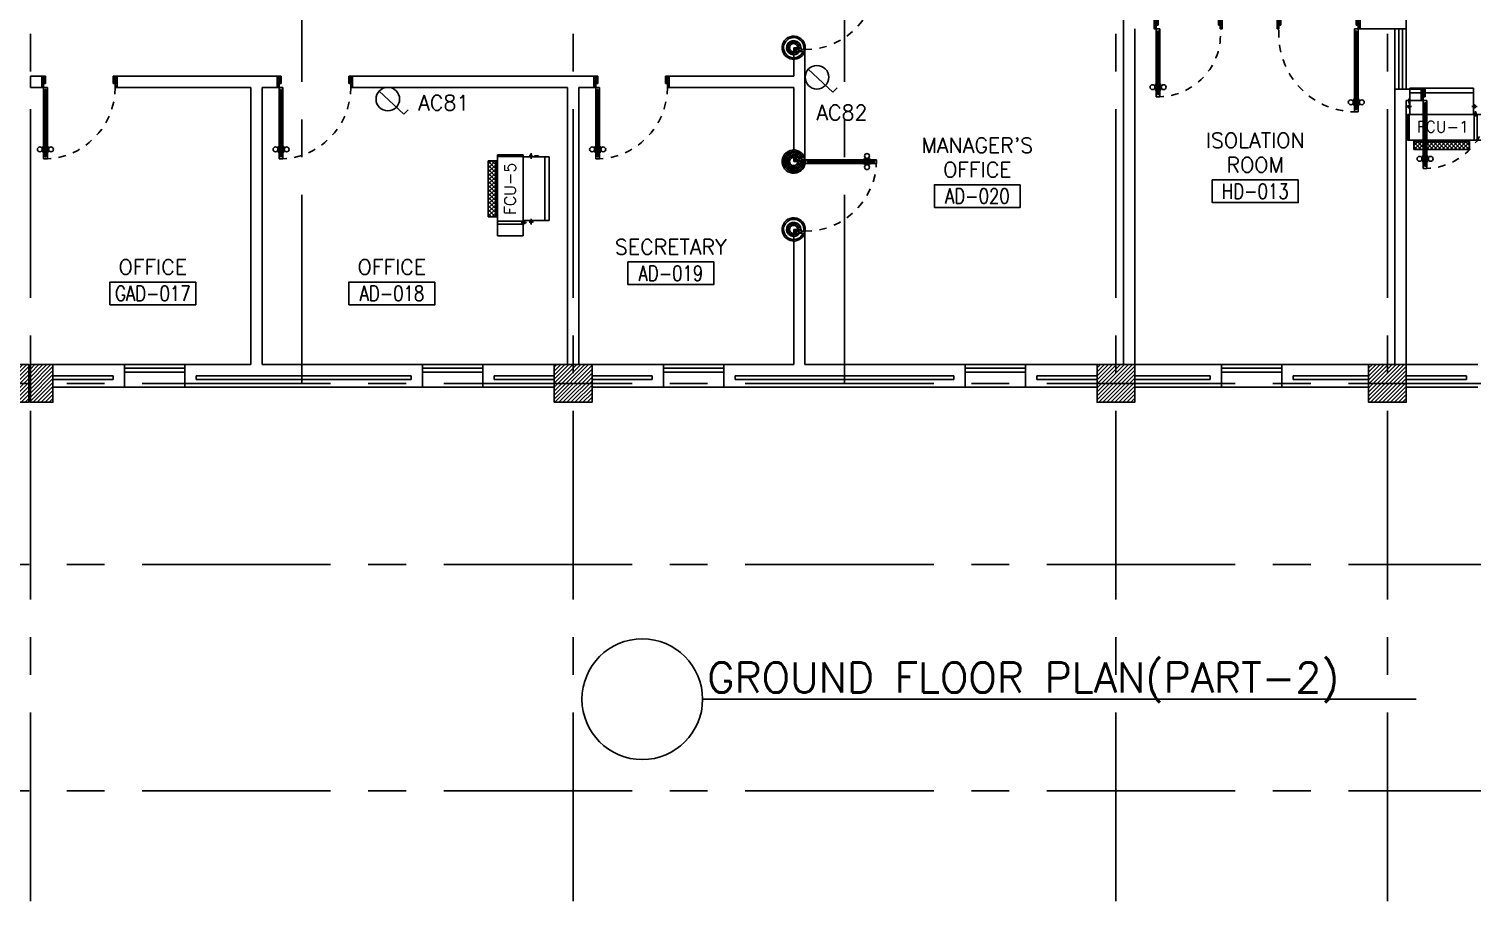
# Model space of a CAD drawing. Extents: x 417866.9 to 417960.2, y 43448 to 43538.2.
# Drawn here: x 417915.52 to 417934.66, y 43460.01 to 43471.57 of the extents above; entities that cross this region are included whole.
import ezdxf
from ezdxf.enums import TextEntityAlignment as Align

# ---------------------------------------------------------------- set-up
doc = ezdxf.new("R2010")
doc.units = 0
doc.header["$MEASUREMENT"] = 0
doc.linetypes.add('CENTERX2', pattern=[4, 2.5, -0.5, 0.5, -0.5])
doc.linetypes.add('HIDDEN', pattern=[0.375, 0.25, -0.125])
doc.layers.get('0').update_dxf_attribs({"color": 11, "linetype": 'CONTINUOUS'})
for name, color, linetype in [('AXES', 11, 'CENTERX2'), ('COL', 11, 'CONTINUOUS'), ('DOOR', 11, 'CONTINUOUS'), ('DOOR-DIM', 11, 'CONTINUOUS'), ('E-SOCKETS', 4, 'CONTINUOUS'), ('FCU', 7, 'CONTINUOUS'), ('HAT', 11, 'CONTINUOUS'), ('INSUL', 11, 'CONTINUOUS'), ('RM-BOX', 11, 'CONTINUOUS'), ('RM-NAME', 11, 'CONTINUOUS'), ('RM-NO', 11, 'CONTINUOUS'), ('SCD', 2, 'CONTINUOUS'), ('SHAFT', 11, 'CONTINUOUS'), ('TXT', 11, 'CONTINUOUS'), ('WALL', 11, 'CONTINUOUS'), ('WIN', 11, 'CONTINUOUS')]:
    doc.layers.add(name, color=color, linetype=linetype)
doc.styles.add('ROMANS', font='ROMANS.shx', dxfattribs={"width": 0.6})

# ---------------------------------------------------------------- blocks, each defined once
blk = doc.blocks.new('RM1')
at = {"layer": 'RM-BOX'}
blk.add_lwpolyline([(570, -200), (-570, -200), (-570, -500), (570, -500)], close=True, dxfattribs=at)
at = {"layer": 'RM-NAME', "style": 'ROMANS'}
for tag, p in [('ROOMNAME1', (0, 324)), ('ROOMNAME2', (0, 0))]:
    blk.add_attdef(tag, text='', height=200, dxfattribs=at).set_placement(p, align=Align.MIDDLE)
at = {"layer": 'RM-NO', "style": 'ROMANS', "width": 0.8}
blk.add_attdef('ROOMNO', text='', height=200, dxfattribs=at).set_placement((0, -350), align=Align.MIDDLE)
blk = doc.blocks.new('COL50')
at = {"layer": 'COL'}
blk.add_lwpolyline([(-250, 250), (-250, -250), (250, -250), (250, 250)], close=True, dxfattribs=at)
blk = doc.blocks.new('*X72')
at = {"color": 0}
for p, q in [((227929, 10705), (228384, 11161)), ((227929, 10758), (228331, 11161)), ((227929, 10811), (228278, 11161)), ((227929, 10864), (228225, 11161)), ((227929, 10917), (228172, 11161)), ((227929, 10971), (228119, 11161)), ((227929, 11024), (228066, 11161)), ((227929, 11077), (228013, 11161)), ((227929, 11130), (227960, 11161)), ((227937, 10661), (228429, 11152)), ((227990, 10661), (228429, 11099)), ((228043, 10661), (228429, 11046)), ((228096, 10661), (228429, 10993)), ((228149, 10661), (228429, 10940)), ((228202, 10661), (228429, 10887)), ((228255, 10661), (228429, 10834)), ((228308, 10661), (228429, 10781)), ((228362, 10661), (228429, 10728)), ((228415, 10661), (228429, 10675))]:
    blk.add_line(p, q, dxfattribs=at)
blk = doc.blocks.new('*X67')
at = {"color": 0}
for p, q in [((235129, 10693), (235597, 11161)), ((235129, 10746), (235544, 11161)), ((235129, 10799), (235491, 11161)), ((235129, 10852), (235438, 11161)), ((235129, 10905), (235385, 11161)), ((235129, 10958), (235332, 11161)), ((235129, 11011), (235278, 11161)), ((235129, 11064), (235225, 11161)), ((235129, 11117), (235172, 11161)), ((235150, 10661), (235629, 11140)), ((235203, 10661), (235629, 11087)), ((235256, 10661), (235629, 11034)), ((235309, 10661), (235629, 10981)), ((235362, 10661), (235629, 10928)), ((235415, 10661), (235629, 10875)), ((235468, 10661), (235629, 10822)), ((235521, 10661), (235629, 10769)), ((235574, 10661), (235629, 10716))]:
    blk.add_line(p, q, dxfattribs=at)
blk = doc.blocks.new('*X66')
at = {"color": 0}
for p, q in [((238729, 10687), (239203, 11161)), ((238729, 10740), (239150, 11161)), ((238729, 10793), (239097, 11161)), ((238729, 10846), (239044, 11161)), ((238729, 10899), (238991, 11161)), ((238729, 10952), (238938, 11161)), ((238729, 11005), (238885, 11161)), ((238729, 11058), (238832, 11161)), ((238729, 11111), (238779, 11161)), ((238756, 10661), (239229, 11134)), ((238809, 10661), (239229, 11081)), ((238862, 10661), (239229, 11028)), ((238915, 10661), (239229, 10974)), ((238968, 10661), (239229, 10921)), ((239021, 10661), (239229, 10868)), ((239074, 10661), (239229, 10815)), ((239127, 10661), (239229, 10762)), ((239180, 10661), (239229, 10709))]:
    blk.add_line(p, q, dxfattribs=at)
blk = doc.blocks.new('C-300')
at = {"layer": 'HAT', "linetype": 'ByBlock', "ltscale": 0.3}
h = blk.add_hatch(dxfattribs=at)
h.set_pattern_fill('ANSI31', color=8, scale=300, style=0)
h.set_pattern_definition([(45, (-258496.182, -82361.005), (-26.5165043, 26.5165043), [])])
h.paths.add_polyline_path([(300, 500), (0, 500), (0, 250), (300, 250)])
h.paths.add_polyline_path([(300, 250), (0, 250), (0, 0), (300, 0)])
at = {"layer": 'COL'}
blk.add_lwpolyline([(0, 500), (300, 500), (300, 0), (0, 0)], close=True, dxfattribs=at)
blk = doc.blocks.new('C-300A')
at = {"layer": 'SHAFT', "color": 6, "linetype": 'ByBlock', "ltscale": 0.3}
for p in [(-300, 0), (20, 0)]:
    blk.add_blockref('C-300', p, dxfattribs=at)
blk = doc.blocks.new('DOOR1000')
at = {"layer": 'DOOR', "color": 7, "linetype": 'ByBlock'}
for p, q in [((-150, 0), (0, 0)), ((-150, 0), (-150, -25)), ((0, -50), (-114, 0)), ((0, -50), (-40, 0)), ((0, -50), (0, 0)), ((-1100, -25), (-1100, -75)), ((-1100, -75), (-1100, -25)), ((-1050, -25), (-1100, -25)), ((-1050, -75), (-1100, -75)), ((-1070, -42), (-1070, -58)), ((-1050, -42), (-1070, -42)), ((-1050, -58), (-1070, -58)), ((-1050, -25), (-1050, -42)), ((-1050, -58), (-1050, -75)), ((-1018, -25), (-1018, -18)), ((-928, -18), (-1018, -18)), ((-1018, -75), (-1018, -82)), ((-928, -82), (-1018, -82)), ((-1005, -18), (-1005, -9)), ((-1005, -9), (-940, -9)), ((-1005, -18), (-940, -18)), ((-1005, -82), (-1005, -91)), ((-1005, -82), (-940, -82)), ((-1005, -91), (-940, -91)), ((-940, -18), (-940, -9)), ((-940, -82), (-940, -91)), ((-928, -25), (-928, -18)), ((-928, -75), (-928, -82)), ((-200, -25), (-150, -25)), ((-200, -42), (-200, -25)), ((-180, -42), (-200, -42)), ((-200, -58), (-180, -58)), ((-200, -75), (-200, -58)), ((-150, -75), (-200, -75)), ((-180, -58), (-180, -42)), ((-150, -25), (-100, -25)), ((-150, -75), (-150, -25)), ((-100, -25), (-100, -50)), ((0, -50), (-100, -37)), ((-100, -50), (0, -50)), ((0, -950), (-114, -1000)), ((-100, -975), (-100, -950)), ((0, -950), (-100, -963)), ((-100, -950), (0, -950)), ((0, -950), (-40, -1000)), ((0, -950), (0, -1000)), ((-150, -975), (-100, -975)), ((-150, -1000), (-150, -975)), ((-150, -1000), (0, -1000)), ((0, -1000), (-150, -1000))]:
    blk.add_line(p, q, dxfattribs=at)
at = {"layer": 'DOOR', "linetype": 'ByBlock'}
for p, q in [((-200, -25), (-1050, -25)), ((-200, -42), (-1050, -42)), ((-200, -58), (-1050, -58)), ((-1050, -75), (-200, -75))]:
    blk.add_line(p, q, dxfattribs=at)
at = {"layer": 'DOOR', "color": 7, "linetype": 'ByBlock'}
for centre in [(-973, 24), (-973, -124)]:
    blk.add_circle(centre, 32.4, dxfattribs=at)
for centre, radius, start, end in [((0, -50), 154, 161.1053, 166.2858), ((0, -50), 94.4, 148.0182, 180), ((0, -50), 134, 158.1598, 169.28), ((0, -50), 114, 154.0838, 167.3774), ((0, -50), 74.4, 137.7764, 180), ((0, -50), 54.4, 113.2074, 180), ((0, -50), 34.4, 90, 180), ((0, -50), 14.4, 90, 180), ((0, -950), 94.4, 180, 211.9818), ((0, -950), 74.4, 180, 222.2236), ((0, -950), 54.4, 180, 246.7926), ((0, -950), 34.4, 180, 270), ((0, -950), 14.4, 180, 270), ((0, -950), 154, 193.7142, 198.8947), ((0, -950), 134, 190.72, 201.8402)]:
    blk.add_arc(centre, radius, start, end, dxfattribs=at)
at = {"layer": 'DOOR', "linetype": 'HIDDEN', "ltscale": 0.5}
blk.add_arc((-150, -25), 950, 180, 270, dxfattribs=at)
blk = doc.blocks.new('DOOR90')
at = {"layer": 'DOOR', "color": 7, "linetype": 'ByBlock'}
for p, q in [((-150, 0), (0, 0)), ((-150, 0), (-150, -25)), ((0, -50), (-114, 0)), ((0, -50), (-40, 0)), ((0, -50), (0, 0)), ((-1000, -25), (-1050, -25)), ((-1050, -75), (-1050, -25)), ((-1050, -25), (-1050, -75)), ((-1000, -75), (-1050, -75)), ((-1000, -42), (-1020, -42)), ((-1020, -42), (-1020, -58)), ((-1000, -58), (-1020, -58)), ((-1000, -25), (-1000, -42)), ((-1000, -58), (-1000, -75)), ((-878, -18), (-968, -18)), ((-968, -25), (-968, -18)), ((-968, -75), (-968, -82)), ((-878, -82), (-968, -82)), ((-955, -9), (-890, -9)), ((-955, -18), (-955, -9)), ((-955, -18), (-890, -18)), ((-955, -82), (-890, -82)), ((-955, -82), (-955, -91)), ((-955, -91), (-890, -91)), ((-890, -18), (-890, -9)), ((-890, -82), (-890, -91)), ((-878, -25), (-878, -18)), ((-878, -75), (-878, -82)), ((-200, -25), (-150, -25)), ((-200, -42), (-200, -25)), ((-180, -42), (-200, -42)), ((-200, -58), (-180, -58)), ((-200, -75), (-200, -58)), ((-150, -75), (-200, -75)), ((-180, -58), (-180, -42)), ((-150, -25), (-100, -25)), ((-150, -75), (-150, -25)), ((-100, -25), (-100, -50)), ((0, -50), (-100, -37)), ((-100, -50), (0, -50)), ((-150, -875), (-100, -875)), ((-150, -900), (-150, -875)), ((-150, -900), (0, -900)), ((0, -900), (-150, -900)), ((0, -850), (-114, -900)), ((-100, -875), (-100, -850)), ((0, -850), (-100, -863)), ((-100, -850), (0, -850)), ((0, -850), (-40, -900)), ((0, -850), (0, -900))]:
    blk.add_line(p, q, dxfattribs=at)
at = {"layer": 'DOOR', "linetype": 'ByBlock'}
for p, q in [((-200, -25), (-1000, -25)), ((-200, -42), (-1000, -42)), ((-200, -58), (-1000, -58)), ((-1000, -75), (-200, -75))]:
    blk.add_line(p, q, dxfattribs=at)
at = {"layer": 'DOOR', "color": 7, "linetype": 'ByBlock'}
for centre in [(-923, 24), (-923, -124)]:
    blk.add_circle(centre, 32.4, dxfattribs=at)
for centre, radius, start, end in [((0, -50), 154, 161.1053, 166.2858), ((0, -50), 94.4, 148.0182, 180), ((0, -50), 134, 158.1598, 169.28), ((0, -50), 114, 154.0838, 167.3774), ((0, -50), 74.4, 137.7764, 180), ((0, -50), 54.4, 113.2074, 180), ((0, -50), 34.4, 90, 180), ((0, -50), 14.4, 90, 180), ((0, -850), 154, 193.7142, 198.8947), ((0, -850), 134, 190.72, 201.8402), ((0, -850), 94.4, 180, 211.9818), ((0, -850), 74.4, 180, 222.2236), ((0, -850), 54.4, 180, 246.7926), ((0, -850), 34.4, 180, 270), ((0, -850), 14.4, 180, 270)]:
    blk.add_arc(centre, radius, start, end, dxfattribs=at)
at = {"layer": 'DOOR', "linetype": 'HIDDEN', "ltscale": 0.5}
blk.add_arc((-222, -50), 828, 178.2701, 275.003, dxfattribs=at)
blk = doc.blocks.new('A$C2B543BD4')
at = {"layer": 'DOOR', "color": 0, "linetype": 'ByBlock'}
for p, q in [((150, 1156), (0, 1156)), ((150, 1156), (0, 1156)), ((0, 1156), (150, 1156)), ((0, 1106), (0, 1156)), ((150, 1156), (150, 1131)), ((100, 1106), (0, 1106)), ((150, 1131), (100, 1131)), ((100, 1131), (100, 1106)), ((100, 106), (0, 106)), ((0, 106), (0, 56)), ((150, 56), (0, 56)), ((100, 81), (100, 106)), ((150, 81), (100, 81)), ((150, 131), (150, 81)), ((150, 131), (200, 131)), ((150, 56), (150, 81)), ((200, 81), (150, 81)), ((180, 114), (180, 98)), ((200, 114), (180, 114)), ((180, 98), (200, 98)), ((200, 131), (200, 114)), ((200, 98), (200, 81)), ((1078, 138), (1168, 138)), ((1078, 131), (1078, 138)), ((1078, 81), (1078, 74)), ((1078, 74), (1168, 74)), ((1155, 147), (1090, 147)), ((1090, 138), (1090, 147)), ((1155, 138), (1090, 138)), ((1155, 74), (1090, 74)), ((1090, 74), (1090, 65)), ((1155, 65), (1090, 65)), ((1155, 138), (1155, 147)), ((1155, 74), (1155, 65)), ((1168, 131), (1168, 138)), ((1168, 81), (1168, 74)), ((1200, 131), (1250, 131)), ((1200, 114), (1200, 131)), ((1200, 114), (1220, 114)), ((1200, 98), (1220, 98)), ((1200, 81), (1200, 98)), ((1200, 81), (1250, 81)), ((1220, 98), (1220, 114)), ((1250, 131), (1250, 81)), ((1250, 131), (1250, 81)), ((1250, 81), (1250, 131))]:
    blk.add_line(p, q, dxfattribs=at)
at = {"layer": 'DOOR', "color": 9, "linetype": 'ByBlock'}
for p, q in [((0, 1106), (114, 1156)), ((0, 1106), (40, 1156)), ((0, 1106), (100, 1119)), ((0, 106), (40, 56)), ((0, 106), (114, 56)), ((0, 106), (100, 93))]:
    blk.add_line(p, q, dxfattribs=at)
at = {"layer": 'DOOR', "linetype": 'ByBlock'}
for p, q in [((1200, 131), (200, 131)), ((200, 114), (1200, 114)), ((200, 98), (1200, 98)), ((200, 81), (1200, 81))]:
    blk.add_line(p, q, dxfattribs=at)
at = {"layer": 'DOOR', "color": 0, "linetype": 'ByBlock'}
for centre in [(1123, 179), (1123, 32)]:
    blk.add_circle(centre, 32.4, dxfattribs=at)
at = {"layer": 'DOOR', "color": 9, "linetype": 'ByBlock'}
for centre, radius, start, end in [((0, 1106), 54.4, 0, 66.7926), ((0, 1106), 74.4, 0, 42.2236), ((0, 1106), 94.4, 0, 31.9818), ((0, 1106), 134, 10.72, 21.8402), ((0, 1106), 154, 13.7142, 18.8947), ((0, 1106), 34.4, 0, 90), ((0, 1106), 14.4, 0, 90), ((0, 106), 14.4, 270, 0), ((0, 106), 34.4, 270, 0), ((0, 106), 54.4, 293.2074, 0), ((0, 106), 74.4, 317.7764, 0), ((0, 106), 94.4, 328.0182, 0), ((0, 106), 114, 334.0838, 347.3774), ((0, 106), 134, 338.1598, 349.28), ((0, 106), 154, 341.1053, 346.2858)]:
    blk.add_arc(centre, radius, start, end, dxfattribs=at)
at = {"layer": 'DOOR', "linetype": 'HIDDEN', "ltscale": 0.5}
blk.add_arc((223, 106), 1028, 358.6059, 94.0585, dxfattribs=at)
blk = doc.blocks.new('*X226')
at = {"color": 0}
for p, q in [((16890, -2467), (16943, -2414)), ((16890, -2520), (16990, -2420)), ((16990, -2565), (16890, -2465)), ((16890, -2573), (16990, -2473)), ((16990, -2512), (16892, -2414)), ((16990, -2459), (16945, -2414)), ((16990, -2619), (16890, -2519)), ((16890, -2626), (16990, -2526)), ((16990, -2672), (16890, -2572)), ((16890, -2679), (16990, -2579)), ((16990, -2725), (16890, -2625)), ((16890, -2732), (16990, -2632)), ((16990, -2778), (16890, -2678)), ((16890, -2785), (16990, -2685)), ((16990, -2831), (16890, -2731)), ((16890, -2838), (16990, -2738)), ((16990, -2884), (16890, -2784)), ((16890, -2891), (16990, -2791)), ((16990, -2937), (16890, -2837)), ((16890, -2944), (16990, -2844)), ((16990, -2990), (16890, -2890)), ((16890, -2997), (16990, -2897)), ((16990, -3043), (16890, -2943)), ((16890, -3050), (16990, -2950)), ((16990, -3096), (16890, -2996)), ((16890, -3103), (16990, -3003)), ((16990, -3149), (16890, -3049)), ((16892, -3155), (16990, -3056)), ((16944, -3155), (16890, -3102)), ((16945, -3155), (16990, -3109))]:
    blk.add_line(p, q, dxfattribs=at)
blk = doc.blocks.new('WHE06')
at = {"color": 2}
for p, q in [((689, 621), (346, 621)), ((346, 621), (346, 469)), ((689, 469), (689, 621)), ((60, -422), (60, 422)), ((212, 437), (269, 437)), ((232, 452), (232, 422)), ((232, 452), (252, 452)), ((242, 472), (242, 399)), ((252, 452), (252, 422)), ((305, 448), (373, 448)), ((321, 458), (321, 438)), ((321, 458), (346, 458)), ((321, 438), (346, 438)), ((346, 430), (689, 430)), ((811, 371), (689, 371)), ((711, -371), (711, 371)), ((811, -371), (811, 371)), ((811, -371), (689, -371)), ((142, -437), (142, -422)), ((142, -437), (197, -437)), ((197, -437), (197, -422)), ((221, -437), (269, -437)), ((232, -452), (232, -422)), ((232, -452), (252, -452)), ((242, -472), (242, -399)), ((252, -452), (252, -422)), ((346, -430), (689, -430))]:
    blk.add_line(p, q, dxfattribs=at)
at = {"color": 6}
for p, q in [((0, -422), (0, 422)), ((0, 422), (346, 422)), ((346, 469), (346, -451)), ((689, 469), (346, 469)), ((689, -451), (689, 469)), ((0, -422), (346, -422)), ((346, -451), (689, -451))]:
    blk.add_line(p, q, dxfattribs=at)
at = {"color": 2}
blk.add_blockref('*X226', (-16179, 2784), dxfattribs=at)

msp = doc.modelspace()

# ---------------------------------------------------------------- linework, layer by layer
at = {"layer": 'AXES'}
for p, q in [((417922.7366, 43460.01), (417922.7366, 43537.5491)), ((417929.9366, 43460.01), (417929.9366, 43537.5491)), ((417933.5366, 43460.01), (417933.5366, 43537.5491)), ((417915.5366, 43460.01), (417915.5366, 43537.1991)), ((417919.1366, 43466.8743), (417919.1366, 43525.6943)), ((417926.3366, 43466.8743), (417926.3366, 43525.6943)), ((417959.5194, 43466.8743), (417890.8966, 43466.8743)), ((417959.5194, 43464.4743), (417881.2966, 43464.4743)), ((417959.5194, 43464.4743), (417889.6966, 43464.4743)), ((417959.5194, 43461.4743), (417887.8966, 43461.4743)), ((417959.5194, 43461.4743), (417887.8966, 43461.4743))]:
    msp.add_line(p, q, dxfattribs=at)
at = {"layer": 'E-SOCKETS'}
for p, q in [((417925.8552, 43471.0398), (417926.183, 43470.7346)), ((417920.1636, 43470.7495), (417920.4914, 43470.4444)), ((417926.183, 43470.7346), (417926.2375, 43470.7932)), ((417920.4914, 43470.4444), (417920.5459, 43470.5029))]:
    msp.add_line(p, q, dxfattribs=at)
for centre in [(417925.9696, 43470.9334), (417920.2779, 43470.6431)]:
    msp.add_circle(centre, 0.1562, dxfattribs=at)
at = {"layer": 'INSUL'}
for p, q in [((417916.6366, 43466.9743), (417915.8366, 43466.9743)), ((417916.6366, 43466.9243), (417915.8366, 43466.9243)), ((417916.6366, 43466.9243), (417916.6366, 43466.9743)), ((417920.5866, 43466.9743), (417917.7366, 43466.9743)), ((417917.7366, 43466.9243), (417917.7366, 43466.9743)), ((417920.5866, 43466.9243), (417917.7366, 43466.9243)), ((417920.5866, 43466.9243), (417920.5866, 43466.9743)), ((417921.6866, 43466.9243), (417921.6866, 43466.9743)), ((417922.4866, 43466.9743), (417921.6866, 43466.9743)), ((417922.4866, 43466.9243), (417921.6866, 43466.9243)), ((417923.7866, 43466.9743), (417922.9866, 43466.9743)), ((417923.7866, 43466.9243), (417922.9866, 43466.9243)), ((417923.7866, 43466.9243), (417923.7866, 43466.9743)), ((417927.7866, 43466.9743), (417924.8866, 43466.9743)), ((417924.8866, 43466.9243), (417924.8866, 43466.9743)), ((417927.7866, 43466.9243), (417924.8866, 43466.9243)), ((417927.7866, 43466.9243), (417927.7866, 43466.9743)), ((417928.8866, 43466.9243), (417928.8866, 43466.9743)), ((417929.6866, 43466.9743), (417928.8866, 43466.9743)), ((417929.6866, 43466.9243), (417928.8866, 43466.9243)), ((417930.1866, 43466.9743), (417931.1866, 43466.9743)), ((417930.1866, 43466.9243), (417931.1866, 43466.9243)), ((417931.1866, 43466.9243), (417931.1866, 43466.9743)), ((417932.2866, 43466.9243), (417932.2866, 43466.9743)), ((417932.2866, 43466.9743), (417933.2866, 43466.9743)), ((417932.2866, 43466.9243), (417933.2866, 43466.9243)), ((417934.5866, 43466.9743), (417933.7866, 43466.9743)), ((417934.5866, 43466.9243), (417933.7866, 43466.9243)), ((417934.5866, 43466.9243), (417934.5866, 43466.9743))]:
    msp.add_line(p, q, dxfattribs=at)
at = {"layer": 'TXT', "color": 6}
msp.add_line((417924.4531, 43462.6868), (417933.9193, 43462.6868), dxfattribs=at)
msp.add_circle((417923.6531, 43462.6868), 0.8, dxfattribs=at)
at = {"layer": 'WALL'}
for p, q in [((417933.7866, 43471.5743), (417933.7866, 43473.8243)), ((417930.0366, 43467.1243), (417930.0366, 43472.5813)), ((417933.1741, 43471.7243), (417933.1741, 43471.5743)), ((417930.1866, 43467.1243), (417930.1866, 43471.5743)), ((417933.1741, 43471.5743), (417933.7866, 43471.5743)), ((417925.8116, 43471.2743), (417925.6616, 43471.2743)), ((417925.6616, 43470.9493), (417925.6616, 43471.2743)), ((417925.8116, 43469.8653), (417925.8116, 43471.2743)), ((417915.5366, 43470.7993), (417915.5366, 43470.9493)), ((417915.6866, 43470.9493), (417915.5366, 43470.9493)), ((417915.6866, 43470.7993), (417915.6866, 43470.9493)), ((417918.8116, 43470.9493), (417916.6866, 43470.9493)), ((417916.6866, 43470.7993), (417916.6866, 43470.9493)), ((417918.8116, 43470.7993), (417918.8116, 43470.9493)), ((417923.0116, 43470.9493), (417919.8116, 43470.9493)), ((417919.8116, 43470.7993), (417919.8116, 43470.9493)), ((417923.0116, 43470.7993), (417923.0116, 43470.9493)), ((417925.6616, 43470.9493), (417924.0116, 43470.9493)), ((417924.0116, 43470.7993), (417924.0116, 43470.9493)), ((417915.6866, 43470.7993), (417915.5366, 43470.7993)), ((417915.6866, 43470.7993), (417915.5366, 43470.7993)), ((417918.4616, 43470.7993), (417916.6866, 43470.7993)), ((417918.4616, 43467.1243), (417918.4616, 43470.7993)), ((417918.6116, 43467.1243), (417918.6116, 43470.7993)), ((417918.8116, 43470.7993), (417918.6116, 43470.7993)), ((417922.6616, 43470.7993), (417919.8116, 43470.7993)), ((417922.6616, 43470.5493), (417922.6616, 43470.7993)), ((417922.8116, 43467.1243), (417922.8116, 43470.7993)), ((417923.0116, 43470.7993), (417922.8116, 43470.7993)), ((417925.6616, 43470.7993), (417924.0116, 43470.7993)), ((417925.6616, 43469.8653), (417925.6616, 43470.7993)), ((417933.6366, 43467.1243), (417933.6366, 43470.7743)), ((417933.6366, 43470.7743), (417933.9866, 43470.7743)), ((417933.9866, 43470.6243), (417933.9866, 43470.7743)), ((417922.6616, 43467.1243), (417922.6616, 43470.5493)), ((417933.7866, 43467.1243), (417933.7866, 43470.6243)), ((417933.7866, 43470.6243), (417933.9866, 43470.6243)), ((417925.8116, 43469.8653), (417925.6616, 43469.8653)), ((417925.6616, 43467.1243), (417925.6616, 43468.8653)), ((417925.8116, 43468.8653), (417925.6616, 43468.8653)), ((417925.8116, 43467.1243), (417925.8116, 43468.8653)), ((417915.7866, 43467.1243), (417916.7866, 43467.1243)), ((417916.7866, 43466.8243), (417916.7866, 43467.1243)), ((417917.5866, 43467.1243), (417918.4616, 43467.1243)), ((417917.5866, 43466.8243), (417917.5866, 43467.1243)), ((417920.7366, 43467.1243), (417918.6116, 43467.1243)), ((417920.7366, 43466.8243), (417920.7366, 43467.1243)), ((417921.5366, 43466.8243), (417921.5366, 43467.1243)), ((417922.4866, 43467.1243), (417921.5366, 43467.1243)), ((417922.9866, 43467.1243), (417923.9366, 43467.1243)), ((417923.9366, 43466.8243), (417923.9366, 43467.1243)), ((417924.7366, 43466.8243), (417924.7366, 43467.1243)), ((417925.6616, 43467.1243), (417924.7366, 43467.1243)), ((417927.9366, 43467.1243), (417925.8116, 43467.1243)), ((417927.9366, 43466.8243), (417927.9366, 43467.1243)), ((417928.7366, 43466.8243), (417928.7366, 43467.1243)), ((417929.6866, 43467.1243), (417928.7366, 43467.1243)), ((417930.1866, 43467.1243), (417931.3366, 43467.1243)), ((417931.3366, 43466.8243), (417931.3366, 43467.1243)), ((417932.1366, 43466.8243), (417932.1366, 43467.1243)), ((417932.1366, 43467.1243), (417933.2866, 43467.1243)), ((417933.7866, 43467.1243), (417934.7366, 43467.1243)), ((417915.8366, 43466.8243), (417916.7866, 43466.8243)), ((417920.7366, 43466.8243), (417917.5866, 43466.8243)), ((417922.4866, 43466.8243), (417921.5366, 43466.8243)), ((417922.9866, 43466.8243), (417923.9366, 43466.8243)), ((417927.9366, 43466.8243), (417924.7366, 43466.8243)), ((417929.6866, 43466.8243), (417928.7366, 43466.8243)), ((417930.1866, 43466.8243), (417931.3366, 43466.8243)), ((417932.1366, 43466.8243), (417933.2866, 43466.8243)), ((417933.7866, 43466.8243), (417934.7366, 43466.8243))]:
    msp.add_line(p, q, dxfattribs=at)
at = {"layer": 'WIN'}
for p, q in [((417933.6366, 43470.7743), (417933.6366, 43471.5743)), ((417933.6866, 43470.7743), (417933.6866, 43471.5743)), ((417933.7366, 43470.7743), (417933.7366, 43471.5743)), ((417933.7866, 43470.7743), (417933.7866, 43471.5743)), ((417917.5866, 43467.1243), (417916.7866, 43467.1243)), ((417921.5366, 43467.1243), (417920.7366, 43467.1243)), ((417924.7366, 43467.1243), (417923.9366, 43467.1243)), ((417928.7366, 43467.1243), (417927.9366, 43467.1243)), ((417932.1366, 43467.1243), (417931.3366, 43467.1243)), ((417917.5866, 43467.0743), (417916.7866, 43467.0743)), ((417917.5866, 43467.0243), (417916.7866, 43467.0243)), ((417921.5366, 43467.0743), (417920.7366, 43467.0743)), ((417921.5366, 43467.0243), (417920.7366, 43467.0243)), ((417924.7366, 43467.0743), (417923.9366, 43467.0743)), ((417924.7366, 43467.0243), (417923.9366, 43467.0243)), ((417928.7366, 43467.0743), (417927.9366, 43467.0743)), ((417928.7366, 43467.0243), (417927.9366, 43467.0243)), ((417932.1366, 43467.0743), (417931.3366, 43467.0743)), ((417932.1366, 43467.0243), (417931.3366, 43467.0243)), ((417917.5866, 43466.8243), (417916.7866, 43466.8243)), ((417921.5366, 43466.8243), (417920.7366, 43466.8243)), ((417924.7366, 43466.8243), (417923.9366, 43466.8243)), ((417928.7366, 43466.8243), (417927.9366, 43466.8243)), ((417932.1366, 43466.8243), (417931.3366, 43466.8243))]:
    msp.add_line(p, q, dxfattribs=at)

# ---------------------------------------------------------------- block references
at = {"layer": 'COL', "linetype": 'ByBlock', "xscale": 0.001000000047497451, "yscale": 0.0009999999892897904, "zscale": 0.001}
msp.add_blockref('C-300A', (417915.5166, 43466.6243), dxfattribs=at)
at = {"layer": 'COL', "xscale": -0.001000000047497451, "yscale": 0.0009999999892897904, "zscale": 0.001}
for p in [(417922.7366, 43466.8743), (417929.9366, 43466.8743), (417933.5366, 43466.8743)]:
    msp.add_blockref('COL50', p, dxfattribs=at)
at = {"layer": 'DOOR', "xscale": -0.001000000047497451, "yscale": 0.0009999999892897904, "zscale": 0.001}
for p in [(417925.6616, 43472.2743), (417925.6616, 43469.8653)]:
    msp.add_blockref('DOOR1000', p, dxfattribs=at)
at = {"layer": 'DOOR', "color": 0, "xscale": -0.0009999999892897904, "yscale": 0.0009999999892897904, "zscale": 0.001, "rotation": 90}
msp.add_blockref('A$C2B543BD4', (417933.23, 43471.7243), dxfattribs=at)
at = {"layer": 'DOOR', "xscale": 0.0009999999892897904, "yscale": 0.0009999999892897904, "zscale": 0.001, "rotation": 90}
for p in [(417915.6866, 43470.9493), (417918.8116, 43470.9493), (417923.0116, 43470.9493)]:
    msp.add_blockref('DOOR1000', p, dxfattribs=at)
at = {"layer": 'DOOR-DIM', "xscale": 0.0009999999892897904, "yscale": 0.0009999999892897904, "zscale": 0.001, "rotation": 90}
for p in [(417930.4449, 43471.7243), (417933.9866, 43470.7743)]:
    msp.add_blockref('DOOR90', p, dxfattribs=at)
at = {"layer": 'FCU', "yscale": 0.001000002026557922, "zscale": 0.001}
for p, xscale, rotation in [((417934.2565, 43470.787), 0.001000002026557922, 270), ((417922.4203, 43469.4537), 0.0009999871253967285, 180)]:
    msp.add_blockref('WHE06', p, dxfattribs=dict(at, xscale=xscale, rotation=rotation))
at = {"layer": 'HAT', "xscale": 0.001000000047497451, "yscale": 0.0009999999892897904, "zscale": 0.001}
for p, values in [((417931.7842, 43469.7719), {'ROOMNO': 'HD-013', 'ROOMNAME2': 'ROOM', 'ROOMNAME1': 'ISOLATION'}), ((417928.0976, 43469.708), {'ROOMNO': 'AD-020', 'ROOMNAME2': 'OFFICE', 'ROOMNAME1': "MANAGER'S"}), ((417924.0321, 43468.6841), {'ROOMNO': 'AD-019', 'ROOMNAME2': 'SECRETARY'}), ((417917.1609, 43468.4171), {'ROOMNO': 'GAD-017', 'ROOMNAME2': 'OFFICE'}), ((417920.3324, 43468.4171), {'ROOMNO': 'AD-018', 'ROOMNAME2': 'OFFICE'})]:
    msp.add_blockref('RM1', p, dxfattribs=at).add_auto_attribs(values)
for name in ['*X72', '*X67', '*X66']:
    msp.add_blockref(name, (417694.5581, 43455.9633), dxfattribs=at)

# ---------------------------------------------------------------- texts
at = {"layer": 'E-SOCKETS', "style": 'ROMANS'}
for s, p in [('AC81', (417920.681, 43470.4942)), ('AC82', (417925.963, 43470.3654))]:
    msp.add_text(s, height=0.2, dxfattribs=at).set_placement(p)
at = {"layer": 'SCD', "style": 'ROMANS', "width": 1}
msp.add_text('FCU-1', height=0.15, dxfattribs=at).set_placement((417934.2721, 43470.2774), align=Align.MIDDLE)
msp.add_text('FCU-5', height=0.15, rotation=90, dxfattribs=at).set_placement((417921.8999, 43469.4545), align=Align.MIDDLE)
at = {"layer": 'TXT', "color": 6, "style": 'ROMANS'}
msp.add_text('GROUND FLOOR PLAN(PART-2)', height=0.4, dxfattribs=at).set_placement((417924.5167, 43462.7746))

doc.saveas('drawing.dxf')
